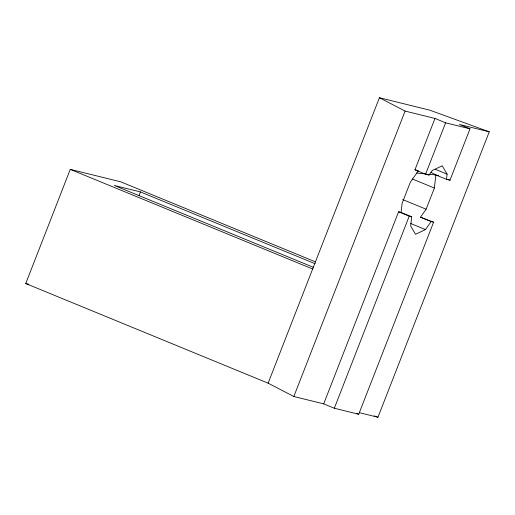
<?xml version="1.0" encoding="UTF-8"?>
<svg xmlns="http://www.w3.org/2000/svg" width="515" height="515" viewBox="0 0 515 515"><rect width="100%" height="100%" fill="white"/><g stroke="black" fill="none" stroke-linecap="round" stroke-linejoin="round"><path stroke-width="0.77" d="M315.547 261.89L120.748 181.821L70.265 169.364L25.75 283.54L268.128 383.173L293.827 396.505L323.697 403.869L334.325 408.24L358.723 414.26L433.611 222.19L431.119 221.572L425.493 229.574L415.521 234.28L410.655 225.911L411.697 216.783L401.069 212.412L402.112 203.283L410.371 182.117L418.425 170.677M431.119 221.572L420.491 217.201L426.124 209.206L434.377 188.039L435.87 174.978L430.978 172.332M446.505 179.349L447.097 174.154L442.231 165.779L432.259 170.491L429.053 175.049L425.577 174.186L414.948 169.815L434.982 118.444L445.61 122.808L470.008 128.827L449.981 180.205L446.505 179.349L435.87 174.978L429.471 174.334M138.986 195.649L140.441 191.921L315.225 263.77M268.128 383.173L379.413 97.741L429.896 110.197L489.25 131.827L377.965 417.259L359.586 412.721M293.827 396.505L405.105 111.073L434.982 118.444M323.697 403.869L398.578 211.8L401.069 212.412M334.325 408.24L409.213 216.171L411.697 216.783M425.577 174.186L445.61 122.808M416.661 173.053L426.266 174.012M489.25 131.827L459.38 124.456L470.008 128.827M414.948 169.815L417.729 170.504M435.87 174.978L438.651 175.667M420.491 217.201L433.611 222.19M140.441 191.921L114.356 185.484L313.687 267.427M25.75 283.54L28.859 284.306M374.212 415.888L377.965 417.259M435.284 169.293L447.097 174.154M447.85 179.329L449.981 180.205M427.637 174.463L429.053 175.049M412.38 178.995L434.377 188.039M402.659 199.562L426.124 209.206M398.578 211.8L409.213 216.171M410.725 223.504L425.493 229.574M70.265 169.364L312.644 269.004M356.599 413.384L358.723 414.26M379.413 97.741L405.105 111.073"/></g></svg>
